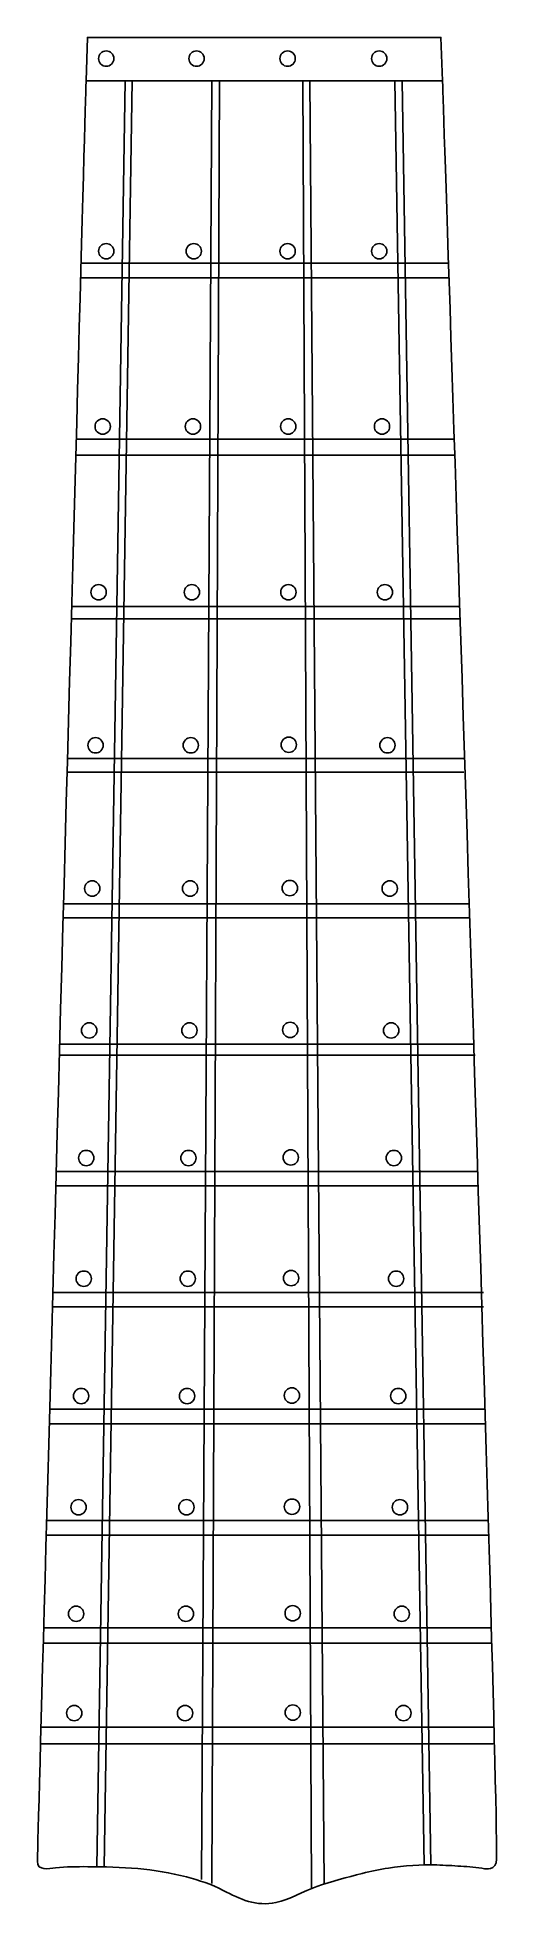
# Model space of a CAD drawing. Extents: x 2.04 to 3.87, y -8.56 to -1.11.
import ezdxf

# ---------------------------------------------------------------- set-up
doc = ezdxf.new("R2010")
doc.units = 0
doc.layers.add('LAYER_1', color=7, linetype='CONTINUOUS')

msp = doc.modelspace()

# ---------------------------------------------------------------- linework, layer by layer
at = {"layer": 'LAYER_1', "color": 29}
for points in [[(2.2338, -1.2859), (2.239, -1.1128), (3.6492, -1.1128), (3.6558, -1.2859)], [(3.6587, -1.3735), (3.6587, -1.3735)]]:
    msp.add_lwpolyline(points, dxfattribs=at)
at = {"layer": 'LAYER_1', "color": 240}
for points in [[(2.3898, -1.2859), (2.2769, -8.4033)], [(2.3065, -8.4033), (2.4175, -1.2859)], [(2.7357, -1.2859), (2.6938, -8.4543)], [(2.735, -8.4701), (2.7655, -1.2859)], [(3.0986, -1.2859), (3.1333, -8.4903)], [(3.1842, -8.4727), (3.1267, -1.2859)], [(3.4649, -1.2859), (3.5826, -8.3963)], [(3.6092, -8.3966), (3.4942, -1.2859)], [(2.2119, -2.0716), (3.6799, -2.0716)], [(2.2135, -2.0127), (3.6799, -2.0127)], [(2.1942, -2.7147), (3.7014, -2.7147)], [(2.1942, -2.7781), (3.7026, -2.7781)], [(2.1759, -3.3804), (3.7217, -3.3804)], [(2.1745, -3.4305), (3.7231, -3.4305)], [(2.1608, -3.9865), (3.7409, -3.9865)], [(2.1593, -4.0409), (3.7409, -4.0409)], [(2.1433, -4.5657), (3.7591, -4.5657)], [(2.1433, -4.6212), (3.7612, -4.6212)], [(2.1284, -5.1255), (3.7789, -5.1255)], [(2.1284, -5.1697), (3.7865, -5.1697)], [(2.1145, -5.6333), (3.7948, -5.6333)], [(2.113, -5.6899), (3.7955, -5.6899)], [(2.0998, -6.1722), (3.8188, -6.1722)], [(2.1013, -6.1156), (3.8188, -6.1156)], [(2.0886, -6.5797), (3.8241, -6.5797)], [(2.0886, -6.6386), (3.8263, -6.6386)], [(2.0765, -7.0236), (3.8385, -7.0236)], [(2.0749, -7.0824), (3.839, -7.0824)], [(2.0634, -7.5126), (3.8497, -7.5126)], [(2.0648, -7.4514), (3.8483, -7.4514)], [(2.054, -7.8478), (3.8576, -7.8478)], [(2.054, -7.9134), (3.8576, -7.9134)]]:
    msp.add_lwpolyline(points, dxfattribs=at)
for points, knots in [([(2.3447, -1.1974), (2.3447, -1.2143), (2.331, -1.228), (2.3142, -1.228), (2.2973, -1.228), (2.2836, -1.2143), (2.2836, -1.1974), (2.2836, -1.1806), (2.2973, -1.1668), (2.3142, -1.1668), (2.331, -1.1668), (2.3447, -1.1806), (2.3447, -1.1974)], [0, 0, 0, 0, 1, 1, 1, 2, 2, 2, 3, 3, 3, 4, 4, 4, 4]), ([(2.7052, -1.1974), (2.7052, -1.2143), (2.6915, -1.228), (2.6746, -1.228), (2.6577, -1.228), (2.644, -1.2143), (2.644, -1.1974), (2.644, -1.1806), (2.6577, -1.1668), (2.6746, -1.1668), (2.6915, -1.1668), (2.7052, -1.1806), (2.7052, -1.1974)], [0, 0, 0, 0, 1, 1, 1, 2, 2, 2, 3, 3, 3, 4, 4, 4, 4]), ([(3.0684, -1.1974), (3.0684, -1.2143), (3.0548, -1.228), (3.0379, -1.228), (3.021, -1.228), (3.0073, -1.2143), (3.0073, -1.1974), (3.0073, -1.1806), (3.021, -1.1668), (3.0379, -1.1668), (3.0548, -1.1668), (3.0684, -1.1806), (3.0684, -1.1974)], [0, 0, 0, 0, 1, 1, 1, 2, 2, 2, 3, 3, 3, 4, 4, 4, 4]), ([(3.4338, -1.1974), (3.4338, -1.2143), (3.4201, -1.228), (3.4032, -1.228), (3.3863, -1.228), (3.3726, -1.2143), (3.3726, -1.1974), (3.3726, -1.1806), (3.3863, -1.1668), (3.4032, -1.1668), (3.4201, -1.1668), (3.4338, -1.1806), (3.4338, -1.1974)], [0, 0, 0, 0, 1, 1, 1, 2, 2, 2, 3, 3, 3, 4, 4, 4, 4]), ([(2.2338, -1.2859), (2.2338, -1.2859), (3.6558, -1.2859), (3.6558, -1.2859), (3.6558, -1.2859), (3.8717, -7.7697), (3.8717, -8.3728), (3.8717, -8.4212), (3.8239, -8.4115), (3.8239, -8.4115), (3.793, -8.4052), (3.7599, -8.4039), (3.7285, -8.4016), (3.697, -8.3994), (3.6654, -8.3974), (3.6337, -8.3966), (3.5693, -8.3949), (3.5043, -8.3997), (3.4405, -8.4091), (3.4051, -8.4144), (3.3698, -8.4216), (3.335, -8.4302), (3.2742, -8.4453), (3.2136, -8.4615), (3.1545, -8.4823), (3.1002, -8.5013), (3.0472, -8.535), (2.9909, -8.5466), (2.914, -8.5625), (2.8469, -8.5334), (2.781, -8.4976), (2.7352, -8.4728), (2.6841, -8.458), (2.634, -8.4443), (2.5061, -8.4093), (2.3753, -8.4038), (2.2404, -8.4033), (2.1972, -8.4031), (2.1543, -8.4032), (2.1113, -8.4076), (2.0853, -8.4102), (2.0394, -8.4227), (2.0397, -8.3815), (2.0399, -8.345), (2.2338, -1.2859), (2.2338, -1.2859)], [0, 0, 0, 0, 1, 1, 1, 2, 2, 2, 3, 3, 3, 4, 4, 4, 5, 5, 5, 6, 6, 6, 7, 7, 7, 8, 8, 8, 9, 9, 9, 10, 10, 10, 11, 11, 11, 12, 12, 12, 13, 13, 13, 14, 14, 14, 15, 15, 15, 15]), ([(2.3447, -1.965), (2.3447, -1.9818), (2.331, -1.9955), (2.3142, -1.9955), (2.2973, -1.9955), (2.2836, -1.9818), (2.2836, -1.965), (2.2836, -1.9481), (2.2973, -1.9344), (2.3142, -1.9344), (2.331, -1.9344), (2.3447, -1.9481), (2.3447, -1.965)], [0, 0, 0, 0, 1, 1, 1, 2, 2, 2, 3, 3, 3, 4, 4, 4, 4]), ([(2.6938, -1.965), (2.6938, -1.9818), (2.6801, -1.9955), (2.6633, -1.9955), (2.6464, -1.9955), (2.6327, -1.9818), (2.6327, -1.965), (2.6327, -1.9481), (2.6464, -1.9344), (2.6633, -1.9344), (2.6801, -1.9344), (2.6938, -1.9481), (2.6938, -1.965)], [0, 0, 0, 0, 1, 1, 1, 2, 2, 2, 3, 3, 3, 4, 4, 4, 4]), ([(3.0684, -1.965), (3.0684, -1.9818), (3.0548, -1.9955), (3.0379, -1.9955), (3.021, -1.9955), (3.0073, -1.9818), (3.0073, -1.965), (3.0073, -1.9481), (3.021, -1.9344), (3.0379, -1.9344), (3.0548, -1.9344), (3.0684, -1.9481), (3.0684, -1.965)], [0, 0, 0, 0, 1, 1, 1, 2, 2, 2, 3, 3, 3, 4, 4, 4, 4]), ([(3.4338, -1.965), (3.4338, -1.9818), (3.4201, -1.9955), (3.4032, -1.9955), (3.3863, -1.9955), (3.3726, -1.9818), (3.3726, -1.965), (3.3726, -1.9481), (3.3863, -1.9344), (3.4032, -1.9344), (3.4201, -1.9344), (3.4338, -1.9481), (3.4338, -1.965)], [0, 0, 0, 0, 1, 1, 1, 2, 2, 2, 3, 3, 3, 4, 4, 4, 4]), ([(2.3306, -2.6637), (2.3306, -2.6806), (2.3169, -2.6943), (2.3, -2.6943), (2.2832, -2.6943), (2.2695, -2.6806), (2.2695, -2.6637), (2.2695, -2.6469), (2.2832, -2.6331), (2.3, -2.6331), (2.3169, -2.6331), (2.3306, -2.6469), (2.3306, -2.6637)], [0, 0, 0, 0, 1, 1, 1, 2, 2, 2, 3, 3, 3, 4, 4, 4, 4]), ([(2.6908, -2.6637), (2.6908, -2.6806), (2.6771, -2.6943), (2.6603, -2.6943), (2.6434, -2.6943), (2.6297, -2.6806), (2.6297, -2.6637), (2.6297, -2.6469), (2.6434, -2.6331), (2.6603, -2.6331), (2.6771, -2.6331), (2.6908, -2.6469), (2.6908, -2.6637)], [0, 0, 0, 0, 1, 1, 1, 2, 2, 2, 3, 3, 3, 4, 4, 4, 4]), ([(3.0708, -2.6637), (3.0708, -2.6806), (3.0572, -2.6943), (3.0403, -2.6943), (3.0234, -2.6943), (3.0097, -2.6806), (3.0097, -2.6637), (3.0097, -2.6469), (3.0234, -2.6331), (3.0403, -2.6331), (3.0572, -2.6331), (3.0708, -2.6469), (3.0708, -2.6637)], [0, 0, 0, 0, 1, 1, 1, 2, 2, 2, 3, 3, 3, 4, 4, 4, 4]), ([(3.4449, -2.6637), (3.4449, -2.6806), (3.4312, -2.6943), (3.4143, -2.6943), (3.3975, -2.6943), (3.3838, -2.6806), (3.3838, -2.6637), (3.3838, -2.6469), (3.3975, -2.6331), (3.4143, -2.6331), (3.4312, -2.6331), (3.4449, -2.6469), (3.4449, -2.6637)], [0, 0, 0, 0, 1, 1, 1, 2, 2, 2, 3, 3, 3, 4, 4, 4, 4]), ([(2.3145, -3.3242), (2.3145, -3.3411), (2.3008, -3.3548), (2.2839, -3.3548), (2.267, -3.3548), (2.2533, -3.3411), (2.2533, -3.3242), (2.2533, -3.3074), (2.267, -3.2937), (2.2839, -3.2937), (2.3008, -3.2937), (2.3145, -3.3074), (2.3145, -3.3242)], [0, 0, 0, 0, 1, 1, 1, 2, 2, 2, 3, 3, 3, 4, 4, 4, 4]), ([(2.6863, -3.3242), (2.6863, -3.3411), (2.6727, -3.3548), (2.6558, -3.3548), (2.6389, -3.3548), (2.6252, -3.3411), (2.6252, -3.3242), (2.6252, -3.3074), (2.6389, -3.2937), (2.6558, -3.2937), (2.6727, -3.2937), (2.6863, -3.3074), (2.6863, -3.3242)], [0, 0, 0, 0, 1, 1, 1, 2, 2, 2, 3, 3, 3, 4, 4, 4, 4]), ([(3.0714, -3.3242), (3.0714, -3.3411), (3.0577, -3.3548), (3.0408, -3.3548), (3.0239, -3.3548), (3.0102, -3.3411), (3.0102, -3.3242), (3.0102, -3.3074), (3.0239, -3.2937), (3.0408, -3.2937), (3.0577, -3.2937), (3.0714, -3.3074), (3.0714, -3.3242)], [0, 0, 0, 0, 1, 1, 1, 2, 2, 2, 3, 3, 3, 4, 4, 4, 4]), ([(3.4566, -3.3242), (3.4566, -3.3411), (3.4429, -3.3548), (3.426, -3.3548), (3.4091, -3.3548), (3.3954, -3.3411), (3.3954, -3.3242), (3.3954, -3.3074), (3.4091, -3.2937), (3.426, -3.2937), (3.4429, -3.2937), (3.4566, -3.3074), (3.4566, -3.3242)], [0, 0, 0, 0, 1, 1, 1, 2, 2, 2, 3, 3, 3, 4, 4, 4, 4]), ([(2.3023, -3.9342), (2.3023, -3.951), (2.2886, -3.9648), (2.2717, -3.9648), (2.2548, -3.9648), (2.2412, -3.951), (2.2412, -3.9342), (2.2412, -3.9173), (2.2548, -3.9036), (2.2717, -3.9036), (2.2886, -3.9036), (2.3023, -3.9173), (2.3023, -3.9342)], [0, 0, 0, 0, 1, 1, 1, 2, 2, 2, 3, 3, 3, 4, 4, 4, 4]), ([(2.6822, -3.9342), (2.6822, -3.951), (2.6685, -3.9648), (2.6516, -3.9648), (2.6348, -3.9648), (2.6211, -3.951), (2.6211, -3.9342), (2.6211, -3.9173), (2.6348, -3.9036), (2.6516, -3.9036), (2.6685, -3.9036), (2.6822, -3.9173), (2.6822, -3.9342)], [0, 0, 0, 0, 1, 1, 1, 2, 2, 2, 3, 3, 3, 4, 4, 4, 4]), ([(3.0732, -3.932), (3.0732, -3.9488), (3.0595, -3.9625), (3.0426, -3.9625), (3.0257, -3.9625), (3.012, -3.9488), (3.012, -3.932), (3.012, -3.9151), (3.0257, -3.9014), (3.0426, -3.9014), (3.0595, -3.9014), (3.0732, -3.9151), (3.0732, -3.932)], [0, 0, 0, 0, 1, 1, 1, 2, 2, 2, 3, 3, 3, 4, 4, 4, 4]), ([(3.4667, -3.9342), (3.4667, -3.951), (3.453, -3.9648), (3.4362, -3.9648), (3.4193, -3.9648), (3.4056, -3.951), (3.4056, -3.9342), (3.4056, -3.9173), (3.4193, -3.9036), (3.4362, -3.9036), (3.453, -3.9036), (3.4667, -3.9173), (3.4667, -3.9342)], [0, 0, 0, 0, 1, 1, 1, 2, 2, 2, 3, 3, 3, 4, 4, 4, 4]), ([(2.289, -4.5049), (2.289, -4.5217), (2.2753, -4.5354), (2.2584, -4.5354), (2.2415, -4.5354), (2.2278, -4.5217), (2.2278, -4.5049), (2.2278, -4.488), (2.2415, -4.4743), (2.2584, -4.4743), (2.2753, -4.4743), (2.289, -4.488), (2.289, -4.5049)], [0, 0, 0, 0, 1, 1, 1, 2, 2, 2, 3, 3, 3, 4, 4, 4, 4]), ([(2.6795, -4.5049), (2.6795, -4.5217), (2.6658, -4.5354), (2.6489, -4.5354), (2.6321, -4.5354), (2.6184, -4.5217), (2.6184, -4.5049), (2.6184, -4.488), (2.6321, -4.4743), (2.6489, -4.4743), (2.6658, -4.4743), (2.6795, -4.488), (2.6795, -4.5049)], [0, 0, 0, 0, 1, 1, 1, 2, 2, 2, 3, 3, 3, 4, 4, 4, 4]), ([(3.0773, -4.5031), (3.0773, -4.5199), (3.0636, -4.5337), (3.0467, -4.5337), (3.0298, -4.5337), (3.0161, -4.5199), (3.0161, -4.5031), (3.0161, -4.4862), (3.0298, -4.4725), (3.0467, -4.4725), (3.0636, -4.4725), (3.0773, -4.4862), (3.0773, -4.5031)], [0, 0, 0, 0, 1, 1, 1, 2, 2, 2, 3, 3, 3, 4, 4, 4, 4]), ([(3.4756, -4.5049), (3.4756, -4.5217), (3.4619, -4.5354), (3.445, -4.5354), (3.4282, -4.5354), (3.4145, -4.5217), (3.4145, -4.5049), (3.4145, -4.488), (3.4282, -4.4743), (3.445, -4.4743), (3.4619, -4.4743), (3.4756, -4.488), (3.4756, -4.5049)], [0, 0, 0, 0, 1, 1, 1, 2, 2, 2, 3, 3, 3, 4, 4, 4, 4]), ([(2.2767, -5.0706), (2.2767, -5.0874), (2.263, -5.1012), (2.2461, -5.1012), (2.2293, -5.1012), (2.2156, -5.0874), (2.2156, -5.0706), (2.2156, -5.0537), (2.2293, -5.04), (2.2461, -5.04), (2.263, -5.04), (2.2767, -5.0537), (2.2767, -5.0706)], [0, 0, 0, 0, 1, 1, 1, 2, 2, 2, 3, 3, 3, 4, 4, 4, 4]), ([(2.6767, -5.0706), (2.6767, -5.0874), (2.663, -5.1012), (2.6462, -5.1012), (2.6293, -5.1012), (2.6156, -5.0874), (2.6156, -5.0706), (2.6156, -5.0537), (2.6293, -5.04), (2.6462, -5.04), (2.663, -5.04), (2.6767, -5.0537), (2.6767, -5.0706)], [0, 0, 0, 0, 1, 1, 1, 2, 2, 2, 3, 3, 3, 4, 4, 4, 4]), ([(3.0786, -5.0684), (3.0786, -5.0852), (3.0649, -5.0989), (3.048, -5.0989), (3.0312, -5.0989), (3.0175, -5.0852), (3.0175, -5.0684), (3.0175, -5.0515), (3.0312, -5.0378), (3.048, -5.0378), (3.0649, -5.0378), (3.0786, -5.0515), (3.0786, -5.0684)], [0, 0, 0, 0, 1, 1, 1, 2, 2, 2, 3, 3, 3, 4, 4, 4, 4]), ([(3.4815, -5.0706), (3.4815, -5.0874), (3.4678, -5.1012), (3.4509, -5.1012), (3.434, -5.1012), (3.4203, -5.0874), (3.4203, -5.0706), (3.4203, -5.0537), (3.434, -5.04), (3.4509, -5.04), (3.4678, -5.04), (3.4815, -5.0537), (3.4815, -5.0706)], [0, 0, 0, 0, 1, 1, 1, 2, 2, 2, 3, 3, 3, 4, 4, 4, 4]), ([(2.2651, -5.5789), (2.2651, -5.5958), (2.2514, -5.6095), (2.2346, -5.6095), (2.2177, -5.6095), (2.204, -5.5958), (2.204, -5.5789), (2.204, -5.5621), (2.2177, -5.5484), (2.2346, -5.5484), (2.2514, -5.5484), (2.2651, -5.5621), (2.2651, -5.5789)], [0, 0, 0, 0, 1, 1, 1, 2, 2, 2, 3, 3, 3, 4, 4, 4, 4]), ([(2.6729, -5.5789), (2.6729, -5.5958), (2.6592, -5.6095), (2.6423, -5.6095), (2.6254, -5.6095), (2.6117, -5.5958), (2.6117, -5.5789), (2.6117, -5.5621), (2.6254, -5.5484), (2.6423, -5.5484), (2.6592, -5.5484), (2.6729, -5.5621), (2.6729, -5.5789)], [0, 0, 0, 0, 1, 1, 1, 2, 2, 2, 3, 3, 3, 4, 4, 4, 4]), ([(3.0808, -5.5767), (3.0808, -5.5935), (3.0671, -5.6073), (3.0503, -5.6073), (3.0334, -5.6073), (3.0197, -5.5935), (3.0197, -5.5767), (3.0197, -5.5598), (3.0334, -5.5461), (3.0503, -5.5461), (3.0671, -5.5461), (3.0808, -5.5598), (3.0808, -5.5767)], [0, 0, 0, 0, 1, 1, 1, 2, 2, 2, 3, 3, 3, 4, 4, 4, 4]), ([(3.4922, -5.5789), (3.4922, -5.5958), (3.4785, -5.6095), (3.4616, -5.6095), (3.4447, -5.6095), (3.431, -5.5958), (3.431, -5.5789), (3.431, -5.5621), (3.4447, -5.5484), (3.4616, -5.5484), (3.4785, -5.5484), (3.4922, -5.5621), (3.4922, -5.5789)], [0, 0, 0, 0, 1, 1, 1, 2, 2, 2, 3, 3, 3, 4, 4, 4, 4]), ([(2.255, -6.0599), (2.255, -6.0767), (2.2413, -6.0904), (2.2244, -6.0904), (2.2075, -6.0904), (2.1938, -6.0767), (2.1938, -6.0599), (2.1938, -6.043), (2.2075, -6.0293), (2.2244, -6.0293), (2.2413, -6.0293), (2.255, -6.043), (2.255, -6.0599)], [0, 0, 0, 0, 1, 1, 1, 2, 2, 2, 3, 3, 3, 4, 4, 4, 4]), ([(2.67, -6.0599), (2.67, -6.0767), (2.6563, -6.0904), (2.6395, -6.0904), (2.6226, -6.0904), (2.6089, -6.0767), (2.6089, -6.0599), (2.6089, -6.043), (2.6226, -6.0293), (2.6395, -6.0293), (2.6563, -6.0293), (2.67, -6.043), (2.67, -6.0599)], [0, 0, 0, 0, 1, 1, 1, 2, 2, 2, 3, 3, 3, 4, 4, 4, 4]), ([(3.0822, -6.0577), (3.0822, -6.0745), (3.0685, -6.0882), (3.0516, -6.0882), (3.0347, -6.0882), (3.021, -6.0745), (3.021, -6.0577), (3.021, -6.0408), (3.0347, -6.0271), (3.0516, -6.0271), (3.0685, -6.0271), (3.0822, -6.0408), (3.0822, -6.0577)], [0, 0, 0, 0, 1, 1, 1, 2, 2, 2, 3, 3, 3, 4, 4, 4, 4]), ([(3.5011, -6.0599), (3.5011, -6.0767), (3.4874, -6.0904), (3.4706, -6.0904), (3.4537, -6.0904), (3.44, -6.0767), (3.44, -6.0599), (3.44, -6.043), (3.4537, -6.0293), (3.4706, -6.0293), (3.4874, -6.0293), (3.5011, -6.043), (3.5011, -6.0599)], [0, 0, 0, 0, 1, 1, 1, 2, 2, 2, 3, 3, 3, 4, 4, 4, 4]), ([(2.2445, -6.5276), (2.2445, -6.5445), (2.2308, -6.5582), (2.214, -6.5582), (2.1971, -6.5582), (2.1834, -6.5445), (2.1834, -6.5276), (2.1834, -6.5108), (2.1971, -6.4971), (2.214, -6.4971), (2.2308, -6.4971), (2.2445, -6.5108), (2.2445, -6.5276)], [0, 0, 0, 0, 1, 1, 1, 2, 2, 2, 3, 3, 3, 4, 4, 4, 4]), ([(2.6671, -6.5276), (2.6671, -6.5445), (2.6534, -6.5582), (2.6365, -6.5582), (2.6197, -6.5582), (2.606, -6.5445), (2.606, -6.5276), (2.606, -6.5108), (2.6197, -6.4971), (2.6365, -6.4971), (2.6534, -6.4971), (2.6671, -6.5108), (2.6671, -6.5276)], [0, 0, 0, 0, 1, 1, 1, 2, 2, 2, 3, 3, 3, 4, 4, 4, 4]), ([(3.0855, -6.5254), (3.0855, -6.5423), (3.0718, -6.556), (3.055, -6.556), (3.0381, -6.556), (3.0244, -6.5423), (3.0244, -6.5254), (3.0244, -6.5086), (3.0381, -6.4948), (3.055, -6.4948), (3.0718, -6.4948), (3.0855, -6.5086), (3.0855, -6.5254)], [0, 0, 0, 0, 1, 1, 1, 2, 2, 2, 3, 3, 3, 4, 4, 4, 4]), ([(3.5096, -6.5276), (3.5096, -6.5445), (3.4959, -6.5582), (3.4791, -6.5582), (3.4622, -6.5582), (3.4485, -6.5445), (3.4485, -6.5276), (3.4485, -6.5108), (3.4622, -6.4971), (3.4791, -6.4971), (3.4959, -6.4971), (3.5096, -6.5108), (3.5096, -6.5276)], [0, 0, 0, 0, 1, 1, 1, 2, 2, 2, 3, 3, 3, 4, 4, 4, 4]), ([(2.2342, -6.9708), (2.2342, -6.9877), (2.2206, -7.0014), (2.2037, -7.0014), (2.1868, -7.0014), (2.1731, -6.9877), (2.1731, -6.9708), (2.1731, -6.954), (2.1868, -6.9402), (2.2037, -6.9402), (2.2206, -6.9402), (2.2342, -6.954), (2.2342, -6.9708)], [0, 0, 0, 0, 1, 1, 1, 2, 2, 2, 3, 3, 3, 4, 4, 4, 4]), ([(2.6649, -6.9708), (2.6649, -6.9877), (2.6512, -7.0014), (2.6343, -7.0014), (2.6174, -7.0014), (2.6037, -6.9877), (2.6037, -6.9708), (2.6037, -6.954), (2.6174, -6.9402), (2.6343, -6.9402), (2.6512, -6.9402), (2.6649, -6.954), (2.6649, -6.9708)], [0, 0, 0, 0, 1, 1, 1, 2, 2, 2, 3, 3, 3, 4, 4, 4, 4]), ([(3.0859, -6.9686), (3.0859, -6.9854), (3.0722, -6.9991), (3.0553, -6.9991), (3.0384, -6.9991), (3.0247, -6.9854), (3.0247, -6.9686), (3.0247, -6.9517), (3.0384, -6.938), (3.0553, -6.938), (3.0722, -6.938), (3.0859, -6.9517), (3.0859, -6.9686)], [0, 0, 0, 0, 1, 1, 1, 2, 2, 2, 3, 3, 3, 4, 4, 4, 4]), ([(3.5165, -6.9708), (3.5165, -6.9877), (3.5028, -7.0014), (3.4859, -7.0014), (3.469, -7.0014), (3.4553, -6.9877), (3.4553, -6.9708), (3.4553, -6.954), (3.469, -6.9402), (3.4859, -6.9402), (3.5028, -6.9402), (3.5165, -6.954), (3.5165, -6.9708)], [0, 0, 0, 0, 1, 1, 1, 2, 2, 2, 3, 3, 3, 4, 4, 4, 4]), ([(2.2246, -7.3955), (2.2246, -7.4124), (2.2109, -7.4261), (2.194, -7.4261), (2.1772, -7.4261), (2.1635, -7.4124), (2.1635, -7.3955), (2.1635, -7.3787), (2.1772, -7.365), (2.194, -7.365), (2.2109, -7.365), (2.2246, -7.3787), (2.2246, -7.3955)], [0, 0, 0, 0, 1, 1, 1, 2, 2, 2, 3, 3, 3, 4, 4, 4, 4]), ([(2.6627, -7.3955), (2.6627, -7.4124), (2.649, -7.4261), (2.6321, -7.4261), (2.6153, -7.4261), (2.6016, -7.4124), (2.6016, -7.3955), (2.6016, -7.3787), (2.6153, -7.365), (2.6321, -7.365), (2.649, -7.365), (2.6627, -7.3787), (2.6627, -7.3955)], [0, 0, 0, 0, 1, 1, 1, 2, 2, 2, 3, 3, 3, 4, 4, 4, 4]), ([(3.0886, -7.3933), (3.0886, -7.4101), (3.0749, -7.4239), (3.058, -7.4239), (3.0411, -7.4239), (3.0274, -7.4101), (3.0274, -7.3933), (3.0274, -7.3764), (3.0411, -7.3627), (3.058, -7.3627), (3.0749, -7.3627), (3.0886, -7.3764), (3.0886, -7.3933)], [0, 0, 0, 0, 1, 1, 1, 2, 2, 2, 3, 3, 3, 4, 4, 4, 4]), ([(3.5238, -7.3955), (3.5238, -7.4124), (3.5102, -7.4261), (3.4933, -7.4261), (3.4764, -7.4261), (3.4627, -7.4124), (3.4627, -7.3955), (3.4627, -7.3787), (3.4764, -7.365), (3.4933, -7.365), (3.5102, -7.365), (3.5238, -7.3787), (3.5238, -7.3955)], [0, 0, 0, 0, 1, 1, 1, 2, 2, 2, 3, 3, 3, 4, 4, 4, 4]), ([(2.2171, -7.7913), (2.2171, -7.8082), (2.2034, -7.8219), (2.1865, -7.8219), (2.1696, -7.8219), (2.1559, -7.8082), (2.1559, -7.7913), (2.1559, -7.7745), (2.1696, -7.7608), (2.1865, -7.7608), (2.2034, -7.7608), (2.2171, -7.7745), (2.2171, -7.7913)], [0, 0, 0, 0, 1, 1, 1, 2, 2, 2, 3, 3, 3, 4, 4, 4, 4]), ([(2.6591, -7.7913), (2.6591, -7.8082), (2.6455, -7.8219), (2.6286, -7.8219), (2.6117, -7.8219), (2.598, -7.8082), (2.598, -7.7913), (2.598, -7.7745), (2.6117, -7.7608), (2.6286, -7.7608), (2.6455, -7.7608), (2.6591, -7.7745), (2.6591, -7.7913)], [0, 0, 0, 0, 1, 1, 1, 2, 2, 2, 3, 3, 3, 4, 4, 4, 4]), ([(3.0891, -7.7891), (3.0891, -7.8059), (3.0755, -7.8197), (3.0586, -7.8197), (3.0417, -7.8197), (3.028, -7.8059), (3.028, -7.7891), (3.028, -7.7722), (3.0417, -7.7585), (3.0586, -7.7585), (3.0755, -7.7585), (3.0891, -7.7722), (3.0891, -7.7891)], [0, 0, 0, 0, 1, 1, 1, 2, 2, 2, 3, 3, 3, 4, 4, 4, 4]), ([(3.5306, -7.7913), (3.5306, -7.8082), (3.5169, -7.8219), (3.5, -7.8219), (3.4831, -7.8219), (3.4694, -7.8082), (3.4694, -7.7913), (3.4694, -7.7745), (3.4831, -7.7608), (3.5, -7.7608), (3.5169, -7.7608), (3.5306, -7.7745), (3.5306, -7.7913)], [0, 0, 0, 0, 1, 1, 1, 2, 2, 2, 3, 3, 3, 4, 4, 4, 4])]:
    msp.add_open_spline(points, degree=3, knots=knots, dxfattribs=at)

doc.saveas('drawing.dxf')
